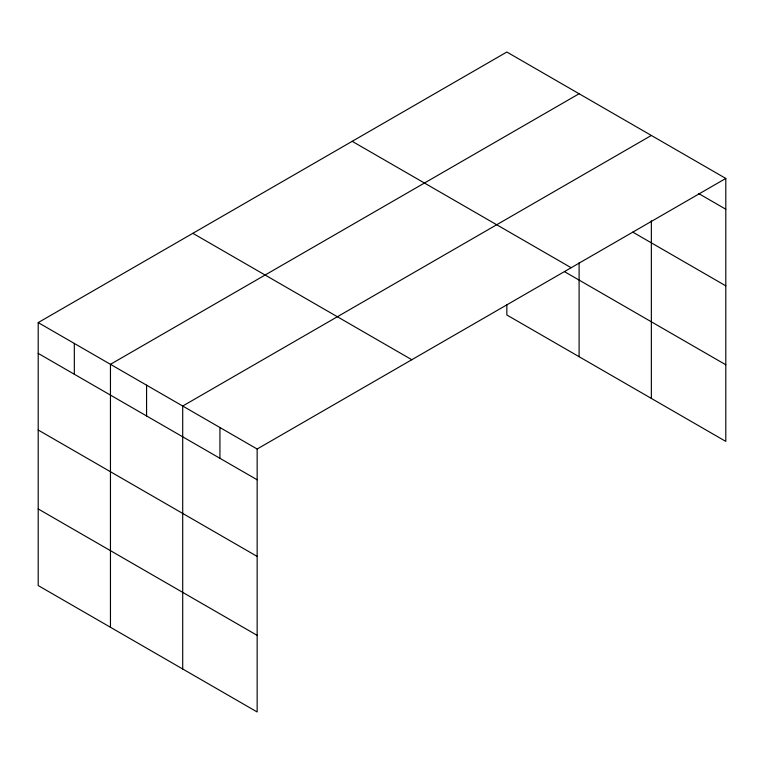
<?xml version="1.0" encoding="UTF-8"?>
<svg xmlns="http://www.w3.org/2000/svg" width="764" height="764" viewBox="0 0 764 764"><rect width="100%" height="100%" fill="white"/><g stroke="black" fill="none" stroke-linecap="round" stroke-linejoin="round"><path stroke-width="1.15" d="M725.8 178.442L257.153 449.012L257.153 711.972L38.2 585.558L38.2 322.599L506.847 52.028L725.8 178.442L725.8 441.401L506.847 314.988L506.847 304.54M579.102 93.743L110.455 364.313L110.455 627.273M651.358 135.457L182.701 406.037L182.701 668.987M698.64 193.54L725.8 209.221M632.783 232.132L725.8 285.841M352.194 141.321L571.147 267.725M564.653 271.745L725.8 364.781M192.853 233.316L411.806 359.72M38.2 322.599L257.153 449.012M38.2 353.388L257.153 479.792M38.2 430.008L257.153 556.412M38.2 508.948L257.153 635.352M651.358 220.806L651.358 398.416M579.102 262.673L579.102 356.702M219.927 427.525L219.927 458.304M146.583 385.171L146.583 415.96M74.328 343.456L74.328 374.245"/></g></svg>
